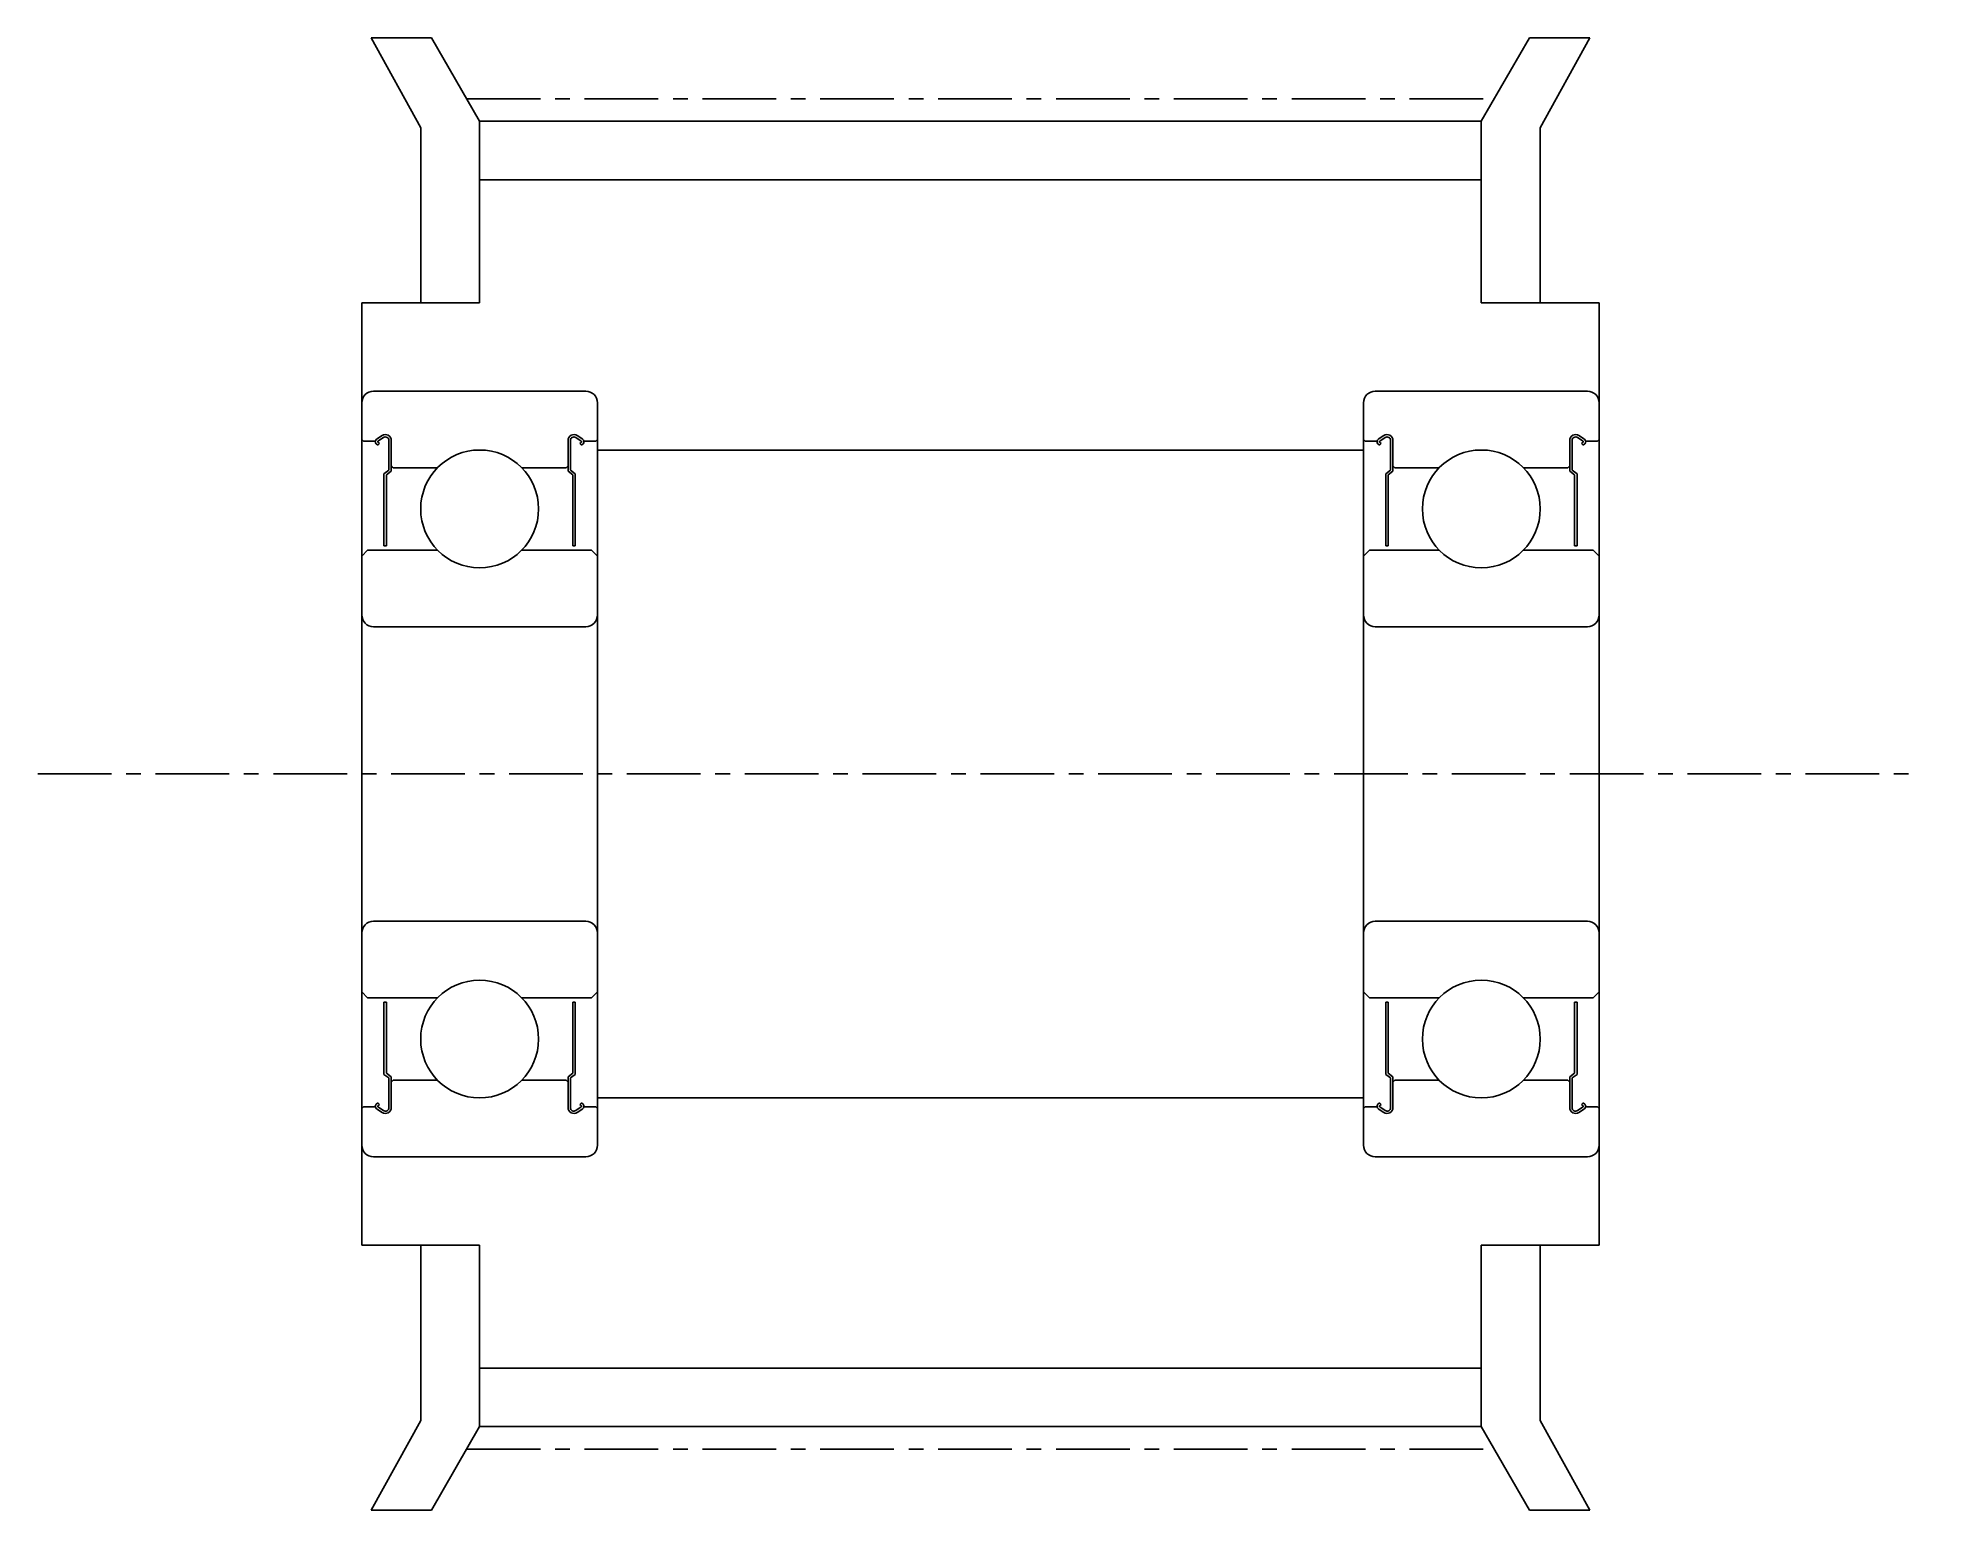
# Model space of a CAD drawing. Extents: x -286 to -126, y -61 to 64.
# Drawn here: x -157.55 to -125.55, y 39.41 to 64.41 of the extents above; entities outside this region: 2.
import ezdxf

# ---------------------------------------------------------------- set-up
doc = ezdxf.new("R2010")
doc.units = 0
doc.linetypes.add('CENTER', pattern=[2, 1.25, -0.25, 0.25, -0.25])
doc.layers.get('0').update_dxf_attribs({"linetype": 'CONTINUOUS'})
doc.layers.add('CENTER', color=1, linetype='CENTER')

msp = doc.modelspace()

# ---------------------------------------------------------------- linework, layer by layer
at = {"color": 7, "linetype": 'CONTINUOUS'}
for p, q in [((-151.894, 64.414), (-151.051, 62.886)), ((-151.894, 64.414), (-150.87, 64.414)), ((-150.867, 64.414), (-150.051, 62.994)), ((-132.234, 64.414), (-133.051, 62.994)), ((-131.207, 64.414), (-132.231, 64.414)), ((-131.207, 64.414), (-132.051, 62.886)), ((-151.051, 62.886), (-151.051, 59.914)), ((-150.051, 62.994), (-150.051, 59.914)), ((-150.051, 62.994), (-133.051, 62.994)), ((-133.051, 62.994), (-133.051, 59.914)), ((-132.051, 62.886), (-132.051, 59.914)), ((-150.051, 61.999), (-133.051, 61.999)), ((-150.051, 59.914), (-152.051, 59.914)), ((-152.051, 59.914), (-152.051, 43.914)), ((-133.051, 59.914), (-131.051, 59.914)), ((-131.051, 59.914), (-131.051, 43.914)), ((-148.251, 58.414), (-151.851, 58.414)), ((-134.851, 58.414), (-131.251, 58.414)), ((-148.051, 58.214), (-148.051, 45.614)), ((-135.051, 58.214), (-135.051, 45.614)), ((-151.706, 57.66), (-151.799, 57.598)), ((-151.684, 57.626), (-151.776, 57.565)), ((-148.325, 57.565), (-148.417, 57.626)), ((-148.302, 57.598), (-148.395, 57.66)), ((-134.799, 57.598), (-134.706, 57.66)), ((-134.776, 57.565), (-134.684, 57.626)), ((-131.417, 57.626), (-131.325, 57.565)), ((-131.395, 57.66), (-131.302, 57.598)), ((-152.051, 57.594), (-152.021, 57.564)), ((-151.82, 57.564), (-152.02, 57.564)), ((-151.78, 57.496), (-151.806, 57.52)), ((-151.78, 57.496), (-151.752, 57.524)), ((-151.752, 57.524), (-151.778, 57.549)), ((-151.59, 57.074), (-151.59, 57.576)), ((-151.55, 57.054), (-151.55, 57.576)), ((-148.551, 57.576), (-148.551, 57.054)), ((-148.511, 57.576), (-148.511, 57.074)), ((-148.323, 57.549), (-148.349, 57.524)), ((-148.349, 57.524), (-148.321, 57.496)), ((-148.295, 57.52), (-148.321, 57.496)), ((-148.081, 57.564), (-148.281, 57.564)), ((-148.051, 57.594), (-148.081, 57.564)), ((-148.051, 57.414), (-135.051, 57.414)), ((-135.051, 57.594), (-135.021, 57.564)), ((-135.02, 57.564), (-134.82, 57.564)), ((-134.806, 57.52), (-134.78, 57.496)), ((-134.752, 57.524), (-134.78, 57.496)), ((-134.778, 57.549), (-134.752, 57.524)), ((-134.59, 57.576), (-134.59, 57.074)), ((-134.55, 57.576), (-134.55, 57.054)), ((-131.551, 57.054), (-131.551, 57.576)), ((-131.511, 57.074), (-131.511, 57.576)), ((-131.349, 57.524), (-131.323, 57.549)), ((-131.321, 57.496), (-131.349, 57.524)), ((-131.321, 57.496), (-131.295, 57.52)), ((-131.281, 57.564), (-131.081, 57.564)), ((-131.051, 57.594), (-131.081, 57.564)), ((-151.674, 57.012), (-151.591, 57.074)), ((-151.674, 55.786), (-151.674, 57.012)), ((-151.634, 56.992), (-151.55, 57.054)), ((-151.634, 55.786), (-151.634, 56.992)), ((-151.521, 57.114), (-151.55, 57.144)), ((-150.765, 57.114), (-151.52, 57.114)), ((-148.581, 57.114), (-149.336, 57.114)), ((-148.551, 57.144), (-148.581, 57.114)), ((-148.551, 57.054), (-148.467, 56.992)), ((-148.511, 57.074), (-148.427, 57.012)), ((-148.467, 56.992), (-148.467, 55.786)), ((-148.427, 57.012), (-148.427, 55.786)), ((-134.591, 57.074), (-134.674, 57.012)), ((-134.674, 57.012), (-134.674, 55.786)), ((-134.55, 57.054), (-134.634, 56.992)), ((-134.634, 56.992), (-134.634, 55.786)), ((-134.55, 57.144), (-134.521, 57.114)), ((-134.52, 57.114), (-133.765, 57.114)), ((-132.336, 57.114), (-131.581, 57.114)), ((-131.581, 57.114), (-131.551, 57.144)), ((-131.467, 56.992), (-131.551, 57.054)), ((-131.427, 57.012), (-131.511, 57.074)), ((-131.467, 55.786), (-131.467, 56.992)), ((-131.427, 55.786), (-131.427, 57.012)), ((-151.951, 55.714), (-152.051, 55.614)), ((-150.765, 55.714), (-151.951, 55.714)), ((-151.674, 55.786), (-151.634, 55.786)), ((-148.151, 55.714), (-149.336, 55.714)), ((-148.467, 55.786), (-148.427, 55.786)), ((-148.051, 55.614), (-148.151, 55.714)), ((-135.051, 55.614), (-134.951, 55.714)), ((-134.951, 55.714), (-133.765, 55.714)), ((-134.634, 55.786), (-134.674, 55.786)), ((-132.336, 55.714), (-131.151, 55.714)), ((-131.427, 55.786), (-131.467, 55.786)), ((-131.151, 55.714), (-131.051, 55.614)), ((-148.251, 54.414), (-151.851, 54.414)), ((-134.851, 54.414), (-131.251, 54.414)), ((-148.251, 49.414), (-151.851, 49.414)), ((-134.851, 49.414), (-131.251, 49.414)), ((-151.951, 48.114), (-152.051, 48.214)), ((-150.765, 48.114), (-151.951, 48.114)), ((-151.674, 46.815), (-151.674, 48.041)), ((-151.634, 48.041), (-151.674, 48.041)), ((-151.634, 46.835), (-151.634, 48.041)), ((-148.151, 48.114), (-149.336, 48.114)), ((-148.467, 48.041), (-148.467, 46.835)), ((-148.427, 48.041), (-148.467, 48.041)), ((-148.427, 48.041), (-148.427, 46.815)), ((-148.051, 48.214), (-148.151, 48.114)), ((-135.051, 48.214), (-134.951, 48.114)), ((-134.951, 48.114), (-133.765, 48.114)), ((-134.674, 48.041), (-134.634, 48.041)), ((-134.674, 48.041), (-134.674, 46.815)), ((-134.634, 48.041), (-134.634, 46.835)), ((-132.336, 48.114), (-131.151, 48.114)), ((-131.467, 48.041), (-131.427, 48.041)), ((-131.467, 46.835), (-131.467, 48.041)), ((-131.427, 46.815), (-131.427, 48.041)), ((-131.151, 48.114), (-131.051, 48.214)), ((-151.59, 46.753), (-151.674, 46.815)), ((-151.55, 46.773), (-151.634, 46.835)), ((-151.59, 46.251), (-151.59, 46.753)), ((-151.55, 46.251), (-151.55, 46.773)), ((-148.467, 46.835), (-148.551, 46.773)), ((-148.551, 46.773), (-148.551, 46.251)), ((-148.427, 46.815), (-148.511, 46.753)), ((-148.511, 46.753), (-148.511, 46.251)), ((-134.674, 46.815), (-134.59, 46.753)), ((-134.634, 46.835), (-134.55, 46.773)), ((-134.59, 46.753), (-134.59, 46.251)), ((-134.55, 46.773), (-134.55, 46.251)), ((-131.551, 46.773), (-131.467, 46.835)), ((-131.551, 46.251), (-131.551, 46.773)), ((-131.511, 46.753), (-131.427, 46.815)), ((-131.511, 46.251), (-131.511, 46.753)), ((-151.55, 46.684), (-151.52, 46.714)), ((-151.52, 46.714), (-150.765, 46.714)), ((-149.336, 46.714), (-148.581, 46.714)), ((-148.581, 46.714), (-148.551, 46.684)), ((-148.051, 46.414), (-135.051, 46.414)), ((-134.52, 46.714), (-134.55, 46.684)), ((-133.765, 46.714), (-134.52, 46.714)), ((-131.581, 46.714), (-132.336, 46.714)), ((-131.551, 46.684), (-131.581, 46.714)), ((-152.051, 46.234), (-152.02, 46.264)), ((-152.02, 46.264), (-151.82, 46.264)), ((-151.806, 46.307), (-151.78, 46.332)), ((-151.799, 46.229), (-151.706, 46.168)), ((-151.752, 46.303), (-151.78, 46.332)), ((-151.778, 46.278), (-151.752, 46.303)), ((-151.776, 46.263), (-151.684, 46.201)), ((-148.417, 46.201), (-148.325, 46.263)), ((-148.395, 46.168), (-148.302, 46.229)), ((-148.321, 46.332), (-148.349, 46.303)), ((-148.349, 46.303), (-148.323, 46.278)), ((-148.321, 46.332), (-148.295, 46.307)), ((-148.281, 46.264), (-148.081, 46.264)), ((-148.051, 46.234), (-148.081, 46.264)), ((-135.051, 46.234), (-135.021, 46.264)), ((-134.82, 46.264), (-135.02, 46.264)), ((-134.78, 46.332), (-134.806, 46.307)), ((-134.706, 46.168), (-134.799, 46.229)), ((-134.78, 46.332), (-134.752, 46.303)), ((-134.752, 46.303), (-134.778, 46.278)), ((-134.684, 46.201), (-134.776, 46.263)), ((-131.325, 46.263), (-131.417, 46.201)), ((-131.302, 46.229), (-131.395, 46.168)), ((-131.349, 46.303), (-131.321, 46.332)), ((-131.323, 46.278), (-131.349, 46.303)), ((-131.295, 46.307), (-131.321, 46.332)), ((-131.081, 46.264), (-131.281, 46.264)), ((-131.051, 46.234), (-131.081, 46.264)), ((-148.251, 45.414), (-151.851, 45.414)), ((-134.851, 45.414), (-131.251, 45.414)), ((-150.051, 43.914), (-152.051, 43.914)), ((-151.051, 40.941), (-151.051, 43.914)), ((-150.051, 40.834), (-150.051, 43.914)), ((-133.051, 43.914), (-131.051, 43.914)), ((-133.051, 40.834), (-133.051, 43.914)), ((-132.051, 40.941), (-132.051, 43.914)), ((-150.051, 41.829), (-133.051, 41.829)), ((-151.894, 39.414), (-151.051, 40.941)), ((-150.867, 39.414), (-150.051, 40.834)), ((-150.051, 40.834), (-133.051, 40.834)), ((-132.234, 39.414), (-133.051, 40.834)), ((-131.207, 39.414), (-132.051, 40.941)), ((-151.894, 39.414), (-150.87, 39.414)), ((-131.207, 39.414), (-132.231, 39.414))]:
    msp.add_line(p, q, dxfattribs=at)
for centre in [(-150.051, 56.414), (-133.051, 56.414), (-150.051, 47.414), (-133.051, 47.414)]:
    msp.add_circle(centre, 1, dxfattribs=at)
for centre, radius, start, end in [((-151.851, 58.214), 0.2, 90, 180), ((-148.251, 58.214), 0.2, 0, 90), ((-134.851, 58.214), 0.2, 90, 180), ((-131.251, 58.214), 0.2, 360, 90), ((-151.65, 57.576), 0.1, 0, 123.5193), ((-151.65, 57.576), 0.06, 0, 123.519), ((-148.451, 57.576), 0.1, 56.4807, 179.9999), ((-148.451, 57.576), 0.06, 56.481, 179.9999), ((-134.65, 57.576), 0.1, 0.0001, 123.5193), ((-134.65, 57.576), 0.06, 0.0001, 123.519), ((-131.451, 57.576), 0.1, 56.4807, 180), ((-131.451, 57.576), 0.06, 56.481, 180), ((-151.771, 57.556), 0.05, 123.5192, 226.0607), ((-151.771, 57.556), 0.01, 123.5173, 226.0606), ((-148.33, 57.556), 0.01, 313.9392, 56.4827), ((-148.33, 57.556), 0.05, 313.9392, 56.4807), ((-134.771, 57.556), 0.05, 123.5193, 226.0608), ((-134.771, 57.556), 0.01, 123.5173, 226.0608), ((-131.33, 57.556), 0.01, 313.9394, 56.4827), ((-131.33, 57.556), 0.05, 313.9393, 56.4808), ((-151.851, 54.614), 0.2, 180, 270), ((-148.251, 54.614), 0.2, 270, 0), ((-134.851, 54.614), 0.2, 180, 270), ((-131.251, 54.614), 0.2, 270, 360), ((-151.851, 49.214), 0.2, 90, 180), ((-148.251, 49.214), 0.2, 0, 90), ((-134.851, 49.214), 0.2, 90, 180), ((-131.251, 49.214), 0.2, 360, 90), ((-151.771, 46.271), 0.05, 133.939, 236.4802), ((-151.771, 46.271), 0.01, 133.9374, 236.4796), ((-151.65, 46.251), 0.1, 236.4805, 0), ((-151.65, 46.251), 0.06, 236.4806, 0), ((-148.451, 46.251), 0.1, 180, 303.5193), ((-148.451, 46.251), 0.06, 180, 303.5193), ((-148.33, 46.271), 0.01, 303.5203, 46.0625), ((-148.33, 46.271), 0.05, 303.5195, 46.061), ((-134.771, 46.271), 0.05, 133.939, 236.4805), ((-134.771, 46.271), 0.01, 133.9375, 236.4797), ((-134.65, 46.251), 0.1, 236.4807, 0.0001), ((-134.65, 46.251), 0.06, 236.4807, 0.0001), ((-131.451, 46.251), 0.1, 180, 303.5195), ((-131.451, 46.251), 0.06, 180, 303.5194), ((-131.33, 46.271), 0.01, 303.5204, 46.0626), ((-131.33, 46.271), 0.05, 303.5198, 46.061), ((-151.851, 45.614), 0.2, 180, 270), ((-148.251, 45.614), 0.2, 270, 0), ((-134.851, 45.614), 0.2, 180, 270), ((-131.251, 45.614), 0.2, 270, 360)]:
    msp.add_arc(centre, radius, start, end, dxfattribs=at)
at = {"layer": 'CENTER', "color": 1, "linetype": 'CENTER'}
for p, q in [((-150.269, 63.374), (-132.832, 63.374)), ((-157.551, 51.914), (-125.551, 51.914)), ((-150.269, 40.454), (-132.832, 40.454))]:
    msp.add_line(p, q, dxfattribs=at)

# ---------------------------------------------------------------- texts
at = {"color": 7, "linetype": 'CONTINUOUS'}
for s, p in [('AHTFW24-S3M150-5', (-285.987, -49.998)), ('AW24S315', (-285.987, -60.81))]:
    msp.add_text(s, height=6, dxfattribs=at).set_placement(p)

doc.saveas('drawing.dxf')
